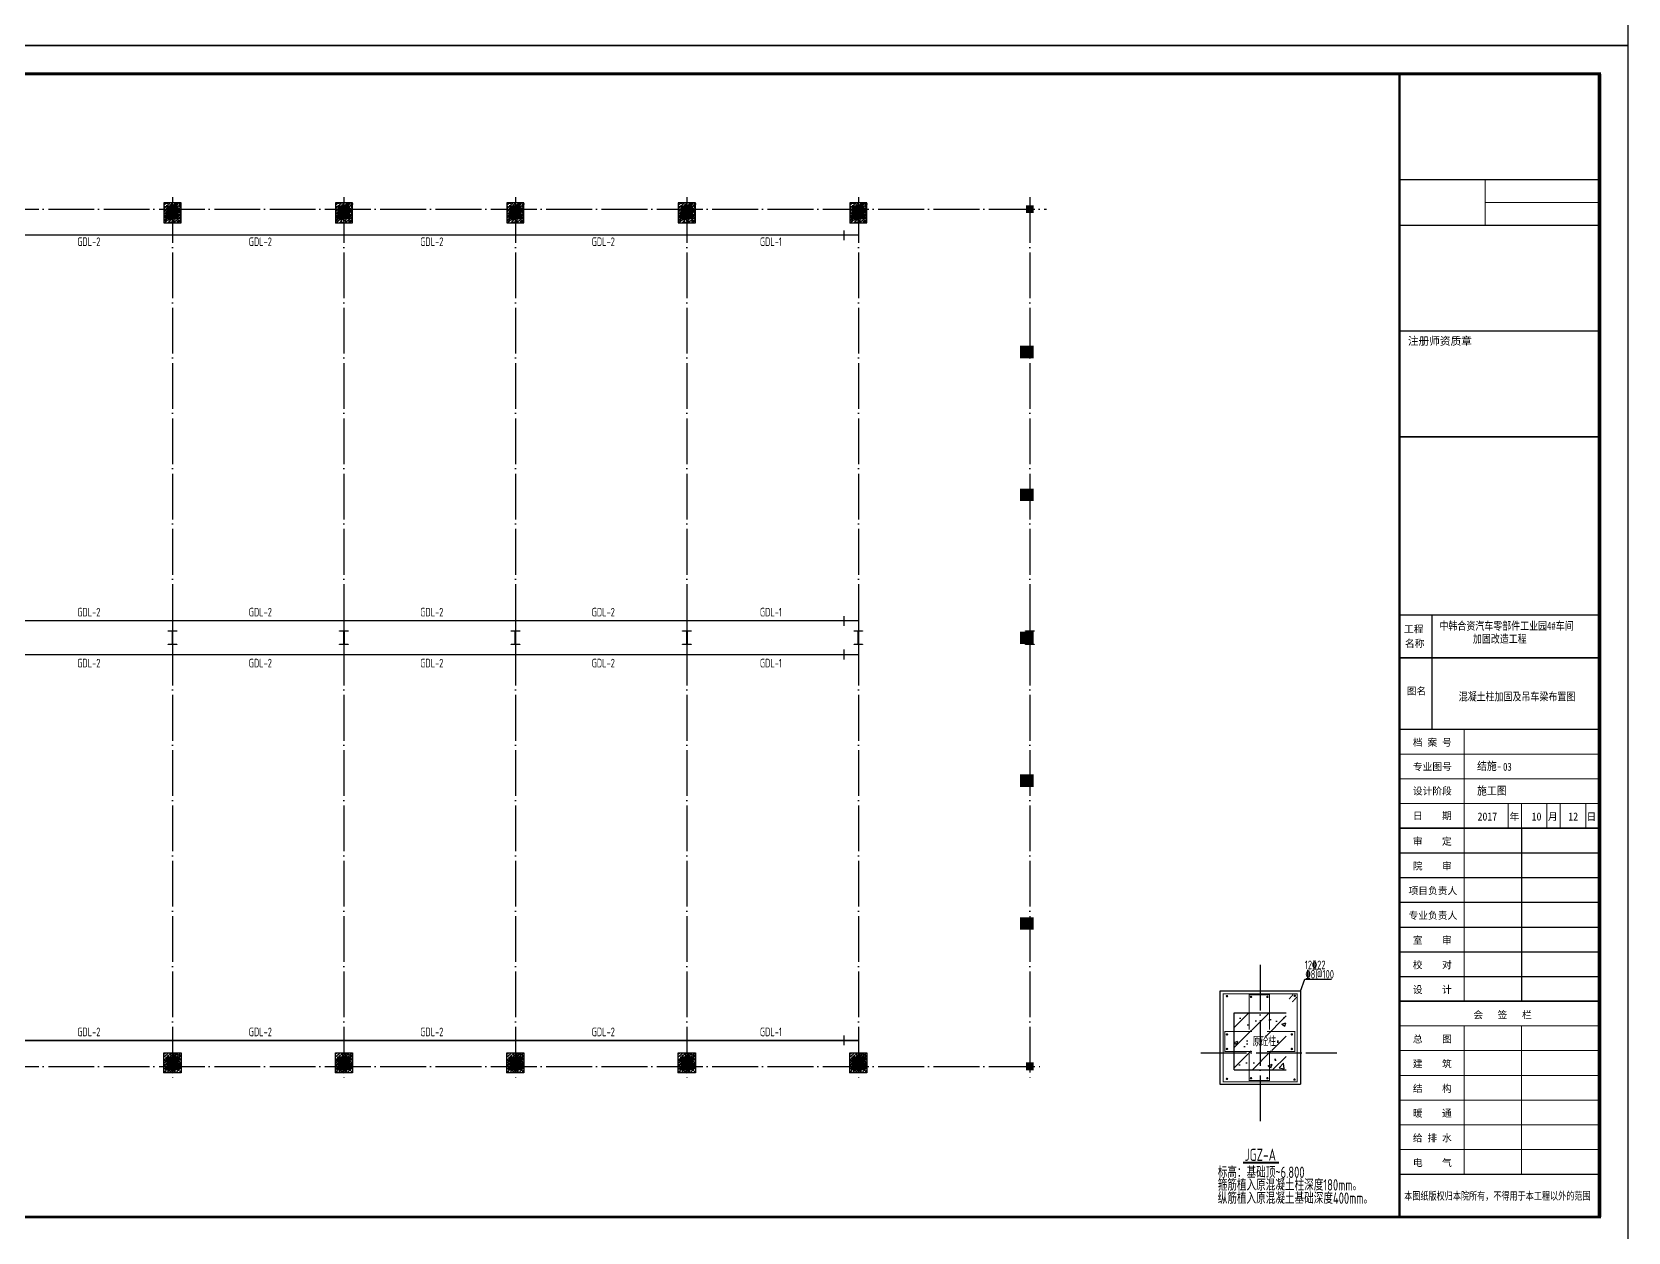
# Model space of a CAD drawing. Extents: x 10220221 to 10320221, y -710711 to -416711.
# Drawn here: x 10264371 to 10320221, y -542241 to -500241 of the extents above; entities that cross this region are included whole.
import ezdxf

# ---------------------------------------------------------------- set-up
doc = ezdxf.new("R2010")
doc.units = 0
doc.header["$LTSCALE"] = 1000
doc.header["$MEASUREMENT"] = 0
doc.linetypes.add('DOTE', pattern=[2.42, 2, -0.2, 0.02, -0.2])
doc.layers.get('0').update_dxf_attribs({"color": 2})
for name, color, linetype in [('AXIS', 3, 'Continuous'), ('DIM_SYMB', 3, 'Continuous'), ('DOTE', 1, 'DOTE'), ('PUB_DIM', 3, 'Continuous'), ('PUB_TEXT', 7, 'Continuous'), ('PUB_TITLE', 4, 'Continuous'), ('柱', 2, 'Continuous'), ('柱平法箍筋', 24, 'Continuous'), ('柱涂实', 54, 'Continuous'), ('楼板负筋钢筋', 1, 'Continuous')]:
    doc.layers.add(name, color=color, linetype=linetype)
doc.layers.add('图签', color=130, linetype='Continuous', lineweight=20)
doc.styles.add('_TCH_DIM', font='tssdeng.shx', dxfattribs={"width": 0.7, "height": 300, "bigfont": 'tssdchn.shx'})
doc.styles.add('TSSD', font='tssdeng.shx', dxfattribs={"width": 0.7, "height": 300, "bigfont": 'tssdchn.shx'})
doc.styles.add('图签字', font='SimSun.ttf', dxfattribs={"height": 250})
pattern_1 = [(45, (480418, 32013.904), (-53.0330086, 53.0330086), []), (50, (480418, 32013.9), (215.1780548, -18.8256405), [22.5, -247.5]), (355, (480418, 32013.9), (-41.6254, 225.65764), [18, -198]), (100.4514, (480435.93, 32012.34), (173.5528145, 206.8318626), [19.122057, -210.3426336]), (46.1842, (480418, 32073.9), (320.1723146, -49.655704), [33.75, -371.25]), (96.6356, (480444.68, 32069.77), (280.398812, 292.235361), [28.683086, -315.5139]), (351.1842, (480418, 32073.9), (280.398584, 292.23558), [27, -297]), (21, (480448, 32058.9), (179.0721156, -120.7856672), [22.5, -247.5]), (326, (480448, 32058.9), (72.9945996, 217.5450135), [18, -198]), (71.4514, (480462.92, 32048.84), (252.0667886, 96.759149), [19.122057, -210.3426336]), (37.5, (480418, 32013.904), (3.6479566, 99.86815615), [0, -195.6, 0, -201, 0, -198.75]), (7.5, (480418, 32013.9), (78.9208612, 118.3235136), [0, -114.6, 0, -191.1, 0, -75.75]), (327.5, (480351.1, 32013.904), (160.14673085, -6.7664615), [0, -75, 0, -234, 0, -310.5]), (317.5, (480321.1, 32013.9), (174.9558508, 30.0314947), [0, -97.5, 0, -155.4, 0, -220.5])]
pattern_2 = [(45, (486418, 32013.904), (-53.0330086, 53.0330086), []), (50, (486418, 32013.9), (215.1780548, -18.8256405), [22.5, -247.5]), (355, (486418, 32013.9), (-41.6254, 225.65764), [18, -198]), (100.4514, (486435.93, 32012.34), (173.5528145, 206.8318626), [19.122057, -210.3426336]), (46.1842, (486418, 32073.9), (320.1723146, -49.655704), [33.75, -371.25]), (96.6356, (486444.68, 32069.77), (280.398812, 292.235361), [28.683086, -315.5139]), (351.1842, (486418, 32073.9), (280.398584, 292.23558), [27, -297]), (21, (486448, 32058.9), (179.0721156, -120.7856672), [22.5, -247.5]), (326, (486448, 32058.9), (72.9945996, 217.5450135), [18, -198]), (71.4514, (486462.92, 32048.84), (252.0667886, 96.759149), [19.122057, -210.3426336]), (37.5, (486418, 32013.904), (3.6479566, 99.86815615), [0, -195.6, 0, -201, 0, -198.75]), (7.5, (486418, 32013.9), (78.9208612, 118.3235136), [0, -114.6, 0, -191.1, 0, -75.75]), (327.5, (486351.1, 32013.904), (160.14673085, -6.7664615), [0, -75, 0, -234, 0, -310.5]), (317.5, (486321.1, 32013.9), (174.9558508, 30.0314947), [0, -97.5, 0, -155.4, 0, -220.5])]
pattern_3 = [(45, (492418, 32013.904), (-53.0330086, 53.0330086), []), (50, (492418, 32013.9), (215.1780548, -18.8256405), [22.5, -247.5]), (355, (492418, 32013.9), (-41.6254, 225.65764), [18, -198]), (100.4514, (492435.93, 32012.34), (173.5528145, 206.8318626), [19.122057, -210.3426336]), (46.1842, (492418, 32073.9), (320.1723146, -49.655704), [33.75, -371.25]), (96.6356, (492444.68, 32069.77), (280.398812, 292.235361), [28.683086, -315.5139]), (351.1842, (492418, 32073.9), (280.398584, 292.23558), [27, -297]), (21, (492448, 32058.9), (179.0721156, -120.7856672), [22.5, -247.5]), (326, (492448, 32058.9), (72.9945996, 217.5450135), [18, -198]), (71.4514, (492462.92, 32048.84), (252.0667886, 96.759149), [19.122057, -210.3426336]), (37.5, (492418, 32013.904), (3.6479566, 99.86815615), [0, -195.6, 0, -201, 0, -198.75]), (7.5, (492418, 32013.9), (78.9208612, 118.3235136), [0, -114.6, 0, -191.1, 0, -75.75]), (327.5, (492351.1, 32013.904), (160.14673085, -6.7664615), [0, -75, 0, -234, 0, -310.5]), (317.5, (492321.1, 32013.9), (174.9558508, 30.0314947), [0, -97.5, 0, -155.4, 0, -220.5])]
pattern_4 = [(45, (498418, 32013.904), (-53.0330086, 53.0330086), []), (50, (498418, 32013.9), (215.1780548, -18.8256405), [22.5, -247.5]), (355, (498418, 32013.9), (-41.6254, 225.65764), [18, -198]), (100.4514, (498435.93, 32012.34), (173.5528145, 206.8318626), [19.122057, -210.3426336]), (46.1842, (498418, 32073.9), (320.1723146, -49.655704), [33.75, -371.25]), (96.6356, (498444.68, 32069.77), (280.398812, 292.235361), [28.683086, -315.5139]), (351.1842, (498418, 32073.9), (280.398584, 292.23558), [27, -297]), (21, (498448, 32058.9), (179.0721156, -120.7856672), [22.5, -247.5]), (326, (498448, 32058.9), (72.9945996, 217.5450135), [18, -198]), (71.4514, (498462.92, 32048.84), (252.0667886, 96.759149), [19.122057, -210.3426336]), (37.5, (498418, 32013.904), (3.6479566, 99.86815615), [0, -195.6, 0, -201, 0, -198.75]), (7.5, (498418, 32013.9), (78.9208612, 118.3235136), [0, -114.6, 0, -191.1, 0, -75.75]), (327.5, (498351.1, 32013.904), (160.14673085, -6.7664615), [0, -75, 0, -234, 0, -310.5]), (317.5, (498321.1, 32013.9), (174.9558508, 30.0314947), [0, -97.5, 0, -155.4, 0, -220.5])]
pattern_5 = [(45, (504418, 32013.904), (-53.0330086, 53.0330086), []), (50, (504418, 32013.9), (215.1780548, -18.8256405), [22.5, -247.5]), (355, (504418, 32013.9), (-41.6254, 225.65764), [18, -198]), (100.4514, (504435.93, 32012.34), (173.5528145, 206.8318626), [19.122057, -210.3426336]), (46.1842, (504418, 32073.9), (320.1723146, -49.655704), [33.75, -371.25]), (96.6356, (504444.68, 32069.77), (280.398812, 292.235361), [28.683086, -315.5139]), (351.1842, (504418, 32073.9), (280.398584, 292.23558), [27, -297]), (21, (504448, 32058.9), (179.0721156, -120.7856672), [22.5, -247.5]), (326, (504448, 32058.9), (72.9945996, 217.5450135), [18, -198]), (71.4514, (504462.92, 32048.84), (252.0667886, 96.759149), [19.122057, -210.3426336]), (37.5, (504418, 32013.904), (3.6479566, 99.86815615), [0, -195.6, 0, -201, 0, -198.75]), (7.5, (504418, 32013.9), (78.9208612, 118.3235136), [0, -114.6, 0, -191.1, 0, -75.75]), (327.5, (504351.1, 32013.904), (160.14673085, -6.7664615), [0, -75, 0, -234, 0, -310.5]), (317.5, (504321.1, 32013.9), (174.9558508, 30.0314947), [0, -97.5, 0, -155.4, 0, -220.5])]

# ---------------------------------------------------------------- blocks, each defined once
blk = doc.blocks.new('$titleblk$00000195')
at = {"color": 4}
for p, q in [((-58.64, 210.65), (-58.64, 170.65)), ((-27.25, 136.05), (-27.25, 75.5)), ((-70, 127.4), (0, 127.4)), ((-70, 118.75), (0, 118.75)), ((-70, 110.1), (0, 110.1)), ((-70, 101.45), (0, 101.45)), ((-70, 92.8), (0, 92.8)), ((-70, 84.15), (0, 84.15))]:
    blk.add_line(p, q, dxfattribs=at)
at = {"color": 4, "const_width": 0.5}
blk.add_lwpolyline([(0, 310), (-70, 310)], dxfattribs=at)
at = {"layer": '图签', "color": 4}
for p, q in [((-40.03, 363), (-40.03, 347)), ((0, 355), (-40.03, 355)), ((-70, 162), (0, 162)), ((0, 153.35), (-70, 153.35)), ((-70, 144.7), (0, 144.7)), ((-52.32, 144.7), (-4.76, 144.7)), ((-47.32, 136.05), (-47.32, 144.7)), ((-31.92, 144.7), (-31.92, 136.05)), ((-27.25, 144.7), (-27.25, 136.05)), ((-18.46, 144.7), (-18.46, 136.05)), ((-13.8, 144.7), (-13.8, 136.05)), ((-4.76, 144.7), (-4.76, 136.05)), ((-4.76, 144.7), (-4.76, 136.05)), ((-47.32, 75.5), (-47.32, 136.05)), ((-4.76, 136.05), (-30.73, 136.05)), ((-27.25, 136.05), (-27.25, 75.5)), ((-70, 75.5), (0, 75.5)), ((-30.73, 75.5), (-52.32, 75.5)), ((-70, 66.85), (0, 66.85)), ((-47.32, 14.95), (-47.32, 66.85)), ((-47.32, 66.85), (-30.73, 66.85)), ((-27.25, 66.85), (-27.25, 14.95)), ((-27.25, 66.85), (-27.25, 14.95)), ((-70, 58.2), (0, 58.2)), ((-70, 49.55), (0, 49.55)), ((-70, 40.9), (0, 40.9)), ((-70, 32.25), (0, 32.25)), ((-70, 23.6), (0, 23.6)), ((-30.73, 14.95), (-47.32, 14.95))]:
    blk.add_line(p, q, dxfattribs=at)
at = {"layer": '图签'}
blk.add_line((-47.32, 136.05), (-47.32, 170.65), dxfattribs=at)
at = {"layer": '图签', "color": 4, "const_width": 0.8}
blk.add_lwpolyline([(-70, 400), (0, 400), (0, 0), (-70, 0), (-70, 400)], close=True, dxfattribs=at)
at = {"layer": '图签', "color": 4}
for points, const_width in [([(0, 0), (0, 400)], 1.2), ([(0, 363), (-70, 363)], 0.5), ([(0, 347), (-70, 347)], 0.5), ([(0, 273), (-70, 273)], 0.5), ([(0, 210.65), (-70, 210.65)], 0.5), ([(0, 195.65), (-70, 195.65)], 0.5), ([(0, 170.65), (-70, 170.65)], 0.5), ([(0, 136.05), (-70, 136.05)], 0.5), ([(-70, 75.5), (0, 75.5)], 0.5), ([(-70, 75.5), (0, 75.5)], 0.5), ([(-70, 14.95), (0, 14.95)], 0.5)]:
    blk.add_lwpolyline(points, dxfattribs=dict(at, const_width=const_width))
at = {"linetype": 'Continuous', "style": '图签字'}
for s, height, p in [('注册师资质章', 2.734, (-67.04, 305.16)), ('工程', 2.5, (-68.41, 204.48)), ('名称', 2.5, (-68.08, 199.42)), ('图名', 2.5, (-67.46, 182.77)), ('档 案 号', 2.5, (-65.31, 164.8)), ('专业图号', 2.5, (-65.31, 156.31)), ('设计阶段', 2.5, (-65.31, 147.8)), ('日    期', 2.5, (-65.31, 139.15)), ('年', 2.5, (-31.46, 138.84)), ('月', 2.5, (-18.05, 138.84)), ('日', 2.5, (-4.55, 138.84)), ('审    定', 2.5, (-65.31, 130.2)), ('院    审', 2.5, (-65.31, 121.55)), ('项目负责人', 2.5, (-66.82, 112.9)), ('专业负责人', 2.5, (-66.82, 104.25)), ('室    审', 2.5, (-65.31, 95.6)), ('校    对', 2.5, (-65.31, 86.95)), ('设    计', 2.5, (-65.31, 78.3)), ('会   签   栏', 2.5, (-44.14, 69.49)), ('总    图', 2.5, (-65.31, 61)), ('建    筑', 2.5, (-65.31, 52.35)), ('结    构', 2.5, (-65.31, 43.7)), ('暖    通', 2.5, (-65.31, 35.05)), ('给 排 水', 2.5, (-65.31, 26.4)), ('电    气', 2.5, (-65.29, 17.75))]:
    blk.add_text(s, height=height, dxfattribs=at).set_placement(p)
at = {"color": 1, "linetype": 'Continuous', "style": '图签字', "width": 0.75}
blk.add_text('本图纸版权归本院所有，不得用于本工程以外的范围', height=2.7, dxfattribs=at).set_placement((-68.33, 6.02))
at = {"layer": 'PUB_DIM', "color": 1, "linetype": 'ByBlock', "style": '图签字'}
for s, width, p in [('中韩合资汽车零部件工业园4#车间', 0.8, (-55.99, 205.44)), ('加固改造工程', 0.8, (-44.3, 200.92)), ('2017', 0.9, (-42.66, 138.73)), ('10', 0.9, (-23.74, 138.73)), ('12', 0.9, (-10.91, 138.73))]:
    blk.add_text(s, height=2.8, dxfattribs=dict(at, width=width)).set_placement(p)
at = {"layer": 'PUB_DIM', "linetype": 'ByBlock', "style": '图签字', "width": 0.9}
for s, p in [('结施-', (-42.83, 156.41)), ('施工图', (-42.83, 147.76))]:
    blk.add_text(s, height=2.8, dxfattribs=at).set_placement(p)
blk = doc.blocks.new('*U48')
at = {"color": 2}
blk.add_lwpolyline([(4, -229), (150, -229), (150, -241), (-150, -241), (-150, -229), (-4, -229), (-4, 229), (-150, 229), (-150, 241), (150, 241), (150, 229), (4, 229), (4, -229)], dxfattribs=at)
blk = doc.blocks.new('*U49')
at = {"color": 0, "linetype": 'ByBlock', "lineweight": -2, "transparency": 16777216}
blk.add_blockref('*U48', (0, 0), dxfattribs=at)
blk = doc.blocks.new('*U50')
at = {"color": 2}
blk.add_lwpolyline([(4, -229), (150, -229), (150, -241), (-150, -241), (-150, -229), (-4, -229), (-4, 229), (-150, 229), (-150, 241), (150, 241), (150, 229), (4, 229), (4, -229)], dxfattribs=at)
blk = doc.blocks.new('*U51')
at = {"color": 0, "linetype": 'ByBlock', "lineweight": -2, "transparency": 16777216}
blk.add_blockref('*U50', (0, 0), dxfattribs=at)
blk = doc.blocks.new('*U52')
at = {"color": 2}
blk.add_lwpolyline([(4, -229), (150, -229), (150, -241), (-150, -241), (-150, -229), (-4, -229), (-4, 229), (-150, 229), (-150, 241), (150, 241), (150, 229), (4, 229), (4, -229)], dxfattribs=at)
blk = doc.blocks.new('*U53')
at = {"color": 0, "linetype": 'ByBlock', "lineweight": -2, "transparency": 16777216}
blk.add_blockref('*U52', (0, 0), dxfattribs=at)
blk = doc.blocks.new('*U54')
at = {"color": 2}
blk.add_lwpolyline([(4, -229), (150, -229), (150, -241), (-150, -241), (-150, -229), (-4, -229), (-4, 229), (-150, 229), (-150, 241), (150, 241), (150, 229), (4, 229), (4, -229)], dxfattribs=at)
blk = doc.blocks.new('*U55')
at = {"color": 0, "linetype": 'ByBlock', "lineweight": -2, "transparency": 16777216}
blk.add_blockref('*U54', (0, 0), dxfattribs=at)
blk = doc.blocks.new('*U56')
at = {"color": 2}
blk.add_lwpolyline([(4, -229), (150, -229), (150, -241), (-150, -241), (-150, -229), (-4, -229), (-4, 229), (-150, 229), (-150, 241), (150, 241), (150, 229), (4, 229), (4, -229)], dxfattribs=at)
blk = doc.blocks.new('*U57')
at = {"color": 0, "linetype": 'ByBlock', "lineweight": -2, "transparency": 16777216}
blk.add_blockref('*U56', (0, 0), dxfattribs=at)
blk = doc.blocks.new('*U58')
at = {"color": 2}
blk.add_lwpolyline([(4, -229), (150, -229), (150, -241), (-150, -241), (-150, -229), (-4, -229), (-4, 229), (-150, 229), (-150, 241), (150, 241), (150, 229), (4, 229), (4, -229)], dxfattribs=at)
blk = doc.blocks.new('*U59')
at = {"color": 0, "linetype": 'ByBlock', "lineweight": -2, "transparency": 16777216}
blk.add_blockref('*U58', (0, 0), dxfattribs=at)
blk = doc.blocks.new('*U60')
at = {"color": 2}
blk.add_lwpolyline([(4, -229), (150, -229), (150, -241), (-150, -241), (-150, -229), (-4, -229), (-4, 229), (-150, 229), (-150, 241), (150, 241), (150, 229), (4, 229), (4, -229)], dxfattribs=at)
blk = doc.blocks.new('*U61')
at = {"color": 0, "linetype": 'ByBlock', "lineweight": -2, "transparency": 16777216}
blk.add_blockref('*U60', (0, 0), dxfattribs=at)

msp = doc.modelspace()

# ---------------------------------------------------------------- hatches: boundary and pattern name
h = msp.add_hatch()
h.set_pattern_fill('钢筋混凝土', color=256, scale=30)
h.set_pattern_definition(pattern_1)
h.paths.add_polyline_path([(10269589, -506923), (10268989, -506923), (10268989, -506223), (10269589, -506223)])
h.paths.add_polyline_path([(10269489, -506323), (10269089, -506323), (10269089, -506773), (10269489, -506773)], flags=16)
h = msp.add_hatch()
h.set_pattern_fill('钢筋混凝土', color=256, scale=30)
h.set_pattern_definition(pattern_2)
h.paths.add_polyline_path([(10275589, -506923), (10274989, -506923), (10274989, -506223), (10275589, -506223)])
h.paths.add_polyline_path([(10275489, -506323), (10275089, -506323), (10275089, -506773), (10275489, -506773)], flags=16)
h = msp.add_hatch()
h.set_pattern_fill('钢筋混凝土', color=256, scale=30)
h.set_pattern_definition(pattern_3)
h.paths.add_polyline_path([(10281589, -506923), (10280989, -506923), (10280989, -506223), (10281589, -506223)])
h.paths.add_polyline_path([(10281489, -506323), (10281089, -506323), (10281089, -506773), (10281489, -506773)], flags=16)
h = msp.add_hatch()
h.set_pattern_fill('钢筋混凝土', color=256, scale=30)
h.set_pattern_definition(pattern_4)
h.paths.add_polyline_path([(10287589, -506923), (10286989, -506923), (10286989, -506223), (10287589, -506223)])
h.paths.add_polyline_path([(10287489, -506323), (10287089, -506323), (10287089, -506773), (10287489, -506773)], flags=16)
h = msp.add_hatch()
h.set_pattern_fill('钢筋混凝土', color=256, scale=30)
h.set_pattern_definition(pattern_5)
h.paths.add_polyline_path([(10293589, -506923), (10292989, -506923), (10292989, -506223), (10293589, -506223)])
h.paths.add_polyline_path([(10293489, -506323), (10293089, -506323), (10293089, -506773), (10293489, -506773)], flags=16)
h = msp.add_hatch()
h.set_pattern_fill('钢筋混凝土', color=256, scale=200, style=0)
h.set_pattern_definition([(45, (8596422.45, -273683.4), (-353.55339, 353.55339), []), (50, (8596422.4, -273683.4), (1434.5204, -125.5043), [150, -1650]), (355, (8596422.4, -273683.4), (-277.5027, 1504.3843), [120, -1320]), (100.4514, (8596542, -273693.9), (1157.0188, 1378.8791), [127.4804, -1402.2842]), (46.1842, (8596422.4, -273283.4), (2134.4821, -331.038), [225, -2475]), (96.6356, (8596600.3, -273311), (1869.3254, 1948.2357), [191.2206, -2103.426]), (351.1842, (8596422.4, -273283.4), (1869.324, 1948.2372), [180, -1980]), (21, (8596622.4, -273383.4), (1193.8141, -805.2378), [150, -1650]), (326, (8596622.4, -273383.4), (486.6307, 1450.3001), [120, -1320]), (71.4514, (8596722, -273450.5), (1680.4453, 645.061), [127.4804, -1402.2842]), (37.5, (8596422.45, -273683.4), (24.31971, 665.78771), [0, -1304, 0, -1340, 0, -1325]), (7.5, (8596422.45, -273683.4), (526.13907, 788.82342), [0, -764, 0, -1274, 0, -505]), (327.5, (8595976.45, -273683.4), (1067.64487, -45.10974), [0, -500, 0, -1560, 0, -2070]), (317.5, (8595776.4, -273683.4), (1166.37234, 200.20996), [0, -650, 0, -1036, 0, -1470])])
h.paths.add_polyline_path([(10306440, -534564), (10306440, -536564), (10308255, -536564), (10308255, -534564)])
h.paths.add_polyline_path([(10307751, -535428), (10307751, -535903), (10307020, -535903), (10307020, -535428)])
h = msp.add_hatch()
h.set_pattern_fill('钢筋混凝土', color=256, scale=30)
h.set_pattern_definition(pattern_1)
h.paths.add_polyline_path([(10269589, -535963), (10268989, -535963), (10268989, -536663), (10269589, -536663)])
h.paths.add_polyline_path([(10269489, -536563), (10269089, -536563), (10269089, -536113), (10269489, -536113)], flags=16)
h = msp.add_hatch()
h.set_pattern_fill('钢筋混凝土', color=256, scale=30)
h.set_pattern_definition(pattern_2)
h.paths.add_polyline_path([(10275589, -535963), (10274989, -535963), (10274989, -536663), (10275589, -536663)])
h.paths.add_polyline_path([(10275489, -536563), (10275089, -536563), (10275089, -536113), (10275489, -536113)], flags=16)
h = msp.add_hatch()
h.set_pattern_fill('钢筋混凝土', color=256, scale=30)
h.set_pattern_definition(pattern_3)
h.paths.add_polyline_path([(10281589, -535963), (10280989, -535963), (10280989, -536663), (10281589, -536663)])
h.paths.add_polyline_path([(10281489, -536563), (10281089, -536563), (10281089, -536113), (10281489, -536113)], flags=16)
h = msp.add_hatch()
h.set_pattern_fill('钢筋混凝土', color=256, scale=30)
h.set_pattern_definition(pattern_4)
h.paths.add_polyline_path([(10287589, -535963), (10286989, -535963), (10286989, -536663), (10287589, -536663)])
h.paths.add_polyline_path([(10287489, -536563), (10287089, -536563), (10287089, -536113), (10287489, -536113)], flags=16)
h = msp.add_hatch()
h.set_pattern_fill('钢筋混凝土', color=256, scale=30)
h.set_pattern_definition(pattern_5)
h.paths.add_polyline_path([(10293589, -535963), (10292989, -535963), (10292989, -536663), (10293589, -536663)])
h.paths.add_polyline_path([(10293489, -536563), (10293089, -536563), (10293089, -536113), (10293489, -536113)], flags=16)

# ---------------------------------------------------------------- linework, layer by layer
at = {"elevation": 0}
for points in [[(10268989, -506923), (10269589, -506923), (10269589, -506223), (10268989, -506223), (10268989, -506923)], [(10274989, -506923), (10275589, -506923), (10275589, -506223), (10274989, -506223), (10274989, -506923)], [(10280989, -506923), (10281589, -506923), (10281589, -506223), (10280989, -506223), (10280989, -506923)], [(10286989, -506923), (10287589, -506923), (10287589, -506223), (10286989, -506223), (10286989, -506923)], [(10292989, -506923), (10293589, -506923), (10293589, -506223), (10292989, -506223), (10292989, -506923)], [(10268989, -535963), (10269589, -535963), (10269589, -536663), (10268989, -536663), (10268989, -535963)], [(10274989, -535963), (10275589, -535963), (10275589, -536663), (10274989, -536663), (10274989, -535963)], [(10280989, -535963), (10281589, -535963), (10281589, -536663), (10280989, -536663), (10280989, -535963)], [(10286989, -535963), (10287589, -535963), (10287589, -536663), (10286989, -536663), (10286989, -535963)], [(10292989, -535963), (10293589, -535963), (10293589, -536663), (10292989, -536663), (10292989, -535963)]]:
    msp.add_lwpolyline(points, dxfattribs=at)
at = {"linetype": 'DOTE', "const_width": 50, "elevation": 0}
for points in [[(10233289, -507348), (10293289, -507348)], [(10292789, -507536), (10292789, -507181)], [(10292789, -521036), (10292789, -520681)], [(10292789, -521851), (10292789, -522206)], [(10233289, -535538), (10293289, -535538)], [(10292789, -535351), (10292789, -535706)]]:
    msp.add_lwpolyline(points, dxfattribs=at)
at = {"linetype": 'DOTE', "const_width": 50}
for points in [[(10233289, -520848), (10293289, -520848)], [(10233289, -522038), (10293289, -522038)]]:
    msp.add_lwpolyline(points, dxfattribs=at)
at = {"layer": 'AXIS'}
msp.add_line((10308945, -535964), (10310027, -535964), dxfattribs=at)
at = {"layer": 'DIM_SYMB', "const_width": 70}
msp.add_lwpolyline([(10306753, -539815), (10308009, -539815)], dxfattribs=at)
at = {"layer": 'DOTE', "ltscale": 0.8}
for p, q in [((10226226, -506443), (10299872, -506443)), ((10269289, -506020), (10269289, -536898)), ((10275289, -506020), (10275289, -536898)), ((10281289, -506020), (10281289, -536898)), ((10287289, -506020), (10287289, -536898)), ((10293289, -506020), (10293289, -536898)), ((10299289, -506020, 0), (10299289, -536898, 0)), ((10307347, -532884), (10307347, -538483)), ((10305275, -535964), (10309993, -535964)), ((10226226, -536443), (10299718, -536443))]:
    msp.add_line(p, q, dxfattribs=at)
at = {"layer": 'PUB_TITLE'}
for points in [[(10220221, -500711), (10320221, -500711), (10320221, -458711), (10220221, -458711)], [(10220221, -542711), (10320221, -542711), (10320221, -500711), (10220221, -500711)]]:
    msp.add_lwpolyline(points, close=True, dxfattribs=at)
at = {"layer": 'PUB_TITLE', "const_width": 100}
msp.add_lwpolyline([(10222721, -541711), (10319221, -541711), (10319221, -501711), (10222721, -501711)], close=True, dxfattribs=at)
at = {"layer": '柱', "linetype": 'ByBlock', "ltscale": 100}
for p, q in [((10308755, -533814), (10305940, -533814)), ((10305940, -533814), (10305940, -537064)), ((10308755, -533814), (10308914, -533388)), ((10308755, -533814), (10308755, -537064)), ((10308914, -533388), (10309844, -533388)), ((10306440, -536564), (10308255, -536564)), ((10305940, -537064), (10308755, -537064))]:
    msp.add_line(p, q, dxfattribs=at)
at = {"layer": '柱'}
for p, q in [((10306440, -536564), (10306440, -534564)), ((10306440, -534564), (10308255, -534564))]:
    msp.add_line(p, q, dxfattribs=at)
at = {"layer": '柱', "const_width": 35, "elevation": 0}
for points in [[(10269489, -506773), (10269089, -506773), (10269089, -506323), (10269489, -506323)], [(10275489, -506773), (10275089, -506773), (10275089, -506323), (10275489, -506323)], [(10281489, -506773), (10281089, -506773), (10281089, -506323), (10281489, -506323)], [(10287489, -506773), (10287089, -506773), (10287089, -506323), (10287489, -506323)], [(10293489, -506773), (10293089, -506773), (10293089, -506323), (10293489, -506323)], [(10299409, -506323), (10299169, -506323), (10299169, -506563), (10299409, -506563)], [(10269489, -536113), (10269089, -536113), (10269089, -536563), (10269489, -536563)], [(10275489, -536113), (10275089, -536113), (10275089, -536563), (10275489, -536563)], [(10281489, -536113), (10281089, -536113), (10281089, -536563), (10281489, -536563)], [(10287489, -536113), (10287089, -536113), (10287089, -536563), (10287489, -536563)], [(10293489, -536113), (10293089, -536113), (10293089, -536563), (10293489, -536563)]]:
    msp.add_lwpolyline(points, close=True, dxfattribs=at)
at = {"layer": '柱', "const_width": 35}
for points in [[(10299409, -511243), (10299409, -511643), (10298959, -511643), (10298959, -511243)], [(10299409, -516243), (10299409, -516643), (10298959, -516643), (10298959, -516243)], [(10299409, -521243), (10299409, -521643), (10298959, -521643), (10298959, -521243)], [(10299409, -526243), (10299409, -526643), (10298959, -526643), (10298959, -526243)], [(10299409, -531243), (10299409, -531643), (10298959, -531643), (10298959, -531243)], [(10299409, -536323), (10299169, -536323), (10299169, -536563), (10299409, -536563)]]:
    msp.add_lwpolyline(points, close=True, dxfattribs=at)
at = {"layer": '柱', "const_width": 0.9}
msp.add_lwpolyline([(10308255, -534564), (10308255, -536564)], dxfattribs=at)
at = {"layer": '柱平法箍筋', "const_width": 35}
msp.add_lwpolyline([(10308640, -536980), (10306048, -536980), (10306048, -533898), (10308640, -533898), (10308640, -536980)], close=True, dxfattribs=at)
for points in [[(10306968, -535160), (10306968, -533938), (10306968, -533938), (10307675, -533938), (10307675, -535160)], [(10308506, -533920), (10308356, -534091)], [(10308624, -534018), (10308474, -534190)], [(10307061, -535216), (10306111, -535216), (10306111, -535216), (10306111, -535924), (10307061, -535924)], [(10307582, -535216), (10308561, -535216), (10308561, -535216), (10308561, -535924), (10307582, -535924)], [(10306968, -535967), (10306968, -536931), (10306968, -536931), (10307675, -536931), (10307675, -535967)]]:
    msp.add_lwpolyline(points, dxfattribs=at)
at = {"layer": '柱涂实'}
for points in [[(10269489, -506773, 0), (10269089, -506773, 0), (10269489, -506323, 0), (10269089, -506323, 0)], [(10275489, -506773, 0), (10275089, -506773, 0), (10275489, -506323, 0), (10275089, -506323, 0)], [(10281489, -506773, 0), (10281089, -506773, 0), (10281489, -506323, 0), (10281089, -506323, 0)], [(10287489, -506773, 0), (10287089, -506773, 0), (10287489, -506323, 0), (10287089, -506323, 0)], [(10293489, -506773, 0), (10293089, -506773, 0), (10293489, -506323, 0), (10293089, -506323, 0)], [(10299409, -506323, 0), (10299169, -506323, 0), (10299409, -506563, 0), (10299169, -506563, 0)], [(10299409, -511243), (10299409, -511643), (10298959, -511243), (10298959, -511643)], [(10299409, -516243), (10299409, -516643), (10298959, -516243), (10298959, -516643)], [(10299409, -521243), (10299409, -521643), (10298959, -521243), (10298959, -521643)], [(10299409, -526243), (10299409, -526643), (10298959, -526243), (10298959, -526643)], [(10299409, -531243), (10299409, -531643), (10298959, -531243), (10298959, -531643)], [(10269489, -536113, 0), (10269089, -536113, 0), (10269489, -536563, 0), (10269089, -536563, 0)], [(10275489, -536113, 0), (10275089, -536113, 0), (10275489, -536563, 0), (10275089, -536563, 0)], [(10281489, -536113, 0), (10281089, -536113, 0), (10281489, -536563, 0), (10281089, -536563, 0)], [(10287489, -536113, 0), (10287089, -536113, 0), (10287489, -536563, 0), (10287089, -536563, 0)], [(10293489, -536113, 0), (10293089, -536113, 0), (10293489, -536563, 0), (10293089, -536563, 0)], [(10299409, -536323), (10299169, -536323), (10299409, -536563), (10299169, -536563)]]:
    msp.add_solid(points, dxfattribs=at)
at = {"layer": '楼板负筋钢筋', "const_width": 42}
for points in [[(10306187, -534004, -1), (10306187, -533962, -1), (10306187, -534004, -1)], [(10307028, -534033, -1), (10307028, -533991, -1), (10307028, -534033, -1)], [(10307600, -534033, -1), (10307600, -533991, -1), (10307600, -534033, -1)], [(10308559, -533992, -1), (10308559, -533950, -1), (10308559, -533992, -1)], [(10306187, -535343, -1), (10306187, -535301, -1), (10306187, -535343, -1)], [(10308456, -535343, 1), (10308456, -535301, 1), (10308456, -535343, 1)], [(10306187, -535854, -1), (10306187, -535812, -1), (10306187, -535854, -1)], [(10308456, -535854, 1), (10308456, -535812, 1), (10308456, -535854, 1)], [(10306187, -536902, -1), (10306187, -536860, -1), (10306187, -536902, -1)], [(10307028, -536837, 1), (10307028, -536879, 1), (10307028, -536837, 1)], [(10307600, -536837, 1), (10307600, -536879, 1), (10307600, -536837, 1)], [(10308548, -536925, 1), (10308548, -536883, 1), (10308548, -536925, 1)]]:
    msp.add_lwpolyline(points, format="xyb", dxfattribs=at)

# ---------------------------------------------------------------- block references
for name, p in [('*U49', (10269289, -521443)), ('*U51', (10275289, -521443)), ('*U53', (10281289, -521443)), ('*U55', (10287289, -521443)), ('*U57', (10293289, -521443)), ('*U61', (10293289, -521443)), ('*U59', (10299289, -521443))]:
    msp.add_blockref(name, p)
at = {"layer": 'PUB_TITLE', "color": 1, "xscale": 100, "yscale": 100, "zscale": 100}
msp.add_blockref('$titleblk$00000195', (10319221, -541711), dxfattribs=at)

# ---------------------------------------------------------------- texts
at = {"linetype": 'ByBlock', "ltscale": 0.01, "style": 'TSSD', "width": 0.7}
for s, p in [('GDL-2', (10265957, -507732)), ('GDL-2', (10271957, -507732)), ('GDL-2', (10277957, -507732)), ('GDL-2', (10283957, -507732)), ('GDL-1', (10289842, -507732)), ('GDL-2', (10265957, -520696)), ('GDL-2', (10271957, -520696)), ('GDL-2', (10277957, -520696)), ('GDL-2', (10283957, -520696)), ('GDL-1', (10289842, -520696)), ('GDL-2', (10265957, -522479)), ('GDL-2', (10271957, -522479)), ('GDL-2', (10277957, -522479)), ('GDL-2', (10283957, -522479)), ('GDL-1', (10289842, -522479)), ('GDL-2', (10265957, -535386)), ('GDL-2', (10271957, -535386)), ('GDL-2', (10277957, -535386)), ('GDL-2', (10283957, -535386)), ('GDL-1', (10289842, -535386))]:
    msp.add_text(s, height=300, dxfattribs=at).set_placement(p)
at = {"color": 7, "style": 'TSSD', "width": 0.7}
for s, p in [('标高：基础顶~6.800', (10305863, -540347)), ('箍筋植入原混凝土柱深度180mm。', (10305863, -540789)), ('纵筋植入原混凝土基础深度400mm。', (10305863, -541253))]:
    msp.add_text(s, height=400, dxfattribs=at).set_placement(p)
at = {"layer": 'PUB_DIM', "color": 1, "linetype": 'ByBlock', "style": '图签字', "width": 0.8}
for s, p in [('混凝土柱加固及吊车梁布置图', (10314296, -523640)), ('03', (10315846, -526096))]:
    msp.add_text(s, height=280, dxfattribs=at).set_placement(p)
at = {"layer": 'PUB_TEXT'}
for s, height, style, width, p in [('12%%13222', 300, 'TSSD', 0.7, (10308910, -533041)), ('\x848@100', 300, 'TSSD', 0.7, (10308935, -533368)), ('原砼柱', 300, 'TSSD', 0.7, (10307087, -535733)), ('JGZ-A', 425, '_TCH_DIM', 0.705882, (10306807, -539749))]:
    msp.add_text(s, height=height, dxfattribs=dict(at, style=style, width=width)).set_placement(p)

doc.saveas('drawing.dxf')
